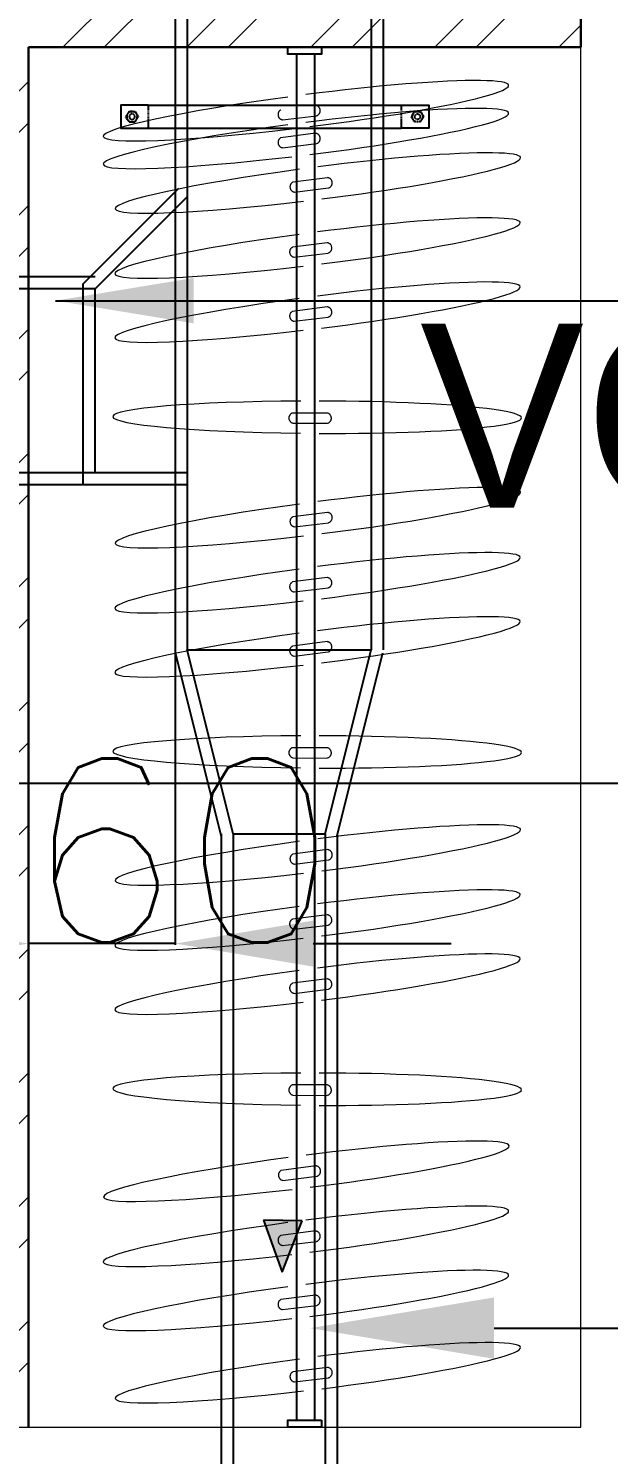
# Model space of a CAD drawing. Header units: millimetres. Extents: x -9226 to 166212, y -13 to 97274.
# Drawn here: x 42529 to 43159, y 32550 to 34100 of the extents above; entities that cross this region are included whole.
import ezdxf

# ---------------------------------------------------------------- set-up
doc = ezdxf.new("R2010")
doc.units = ezdxf.units.MM
doc.linetypes.add('23491-XR-AR-2ND FLOOR PLAN$0$23491-XR-AR-2ND FLOOR PLAN$0$Hidden_3', pattern=[7.14375, 4.7625, -2.38125])
doc.linetypes.add('HIDDEN', pattern=[9.525, 6.35, -3.175])
doc.layers.get('0').update_dxf_attribs({"color": 8})
doc.layers.get('Defpoints').update_dxf_attribs({"color": 8})
for name, color, linetype in [('1.INS', 8, 'Continuous'), ('1.support 2', 7, 'Continuous'), ('23491-GN-XR-PLOT LIMIT$0$RETAIL', 8, 'Continuous'), ('23491-XR-AR-2ND FLOOR PLAN$0$23491-XR-AR-2ND FLOOR PLAN$0$I-JOINERY HIDDEN', 8, '23491-XR-AR-2ND FLOOR PLAN$0$23491-XR-AR-2ND FLOOR PLAN$0$Hidden_3'), ('EAD', 30, 'Continuous'), ('ETA-AC-SUPPORT', 25, 'Continuous'), ('FAD', 3, 'Continuous'), ('VCD SHE', 7, 'Continuous')]:
    doc.layers.add(name, color=color, linetype=linetype)
for name, color, linetype, lineweight in [('1.XREF', 8, 'Continuous', 9), ('23491-XR-AR-2ND FLOOR PLAN$0$23491-XR-AR-2ND FLOOR PLAN$0$23491-XR-AR-TYP-FLOOR$0$A-FURN-FREE-PLAN', 8, 'Continuous', 5), ('23491-XR-AR-2ND FLOOR PLAN$0$23491-XR-AR-2ND FLOOR PLAN$0$23491-XR-AR-TYP-FLOOR$0$A-WALL-PATT', 8, 'Continuous', 5), ('23491-XR-AR-2ND FLOOR PLAN$0$23491-XR-AR-2ND FLOOR PLAN$0$A-FURN-FREE-PLAN', 8, 'Continuous', 5), ('23491-XR-AR-2ND FLOOR PLAN$0$23491-XR-AR-2ND FLOOR PLAN$0$A-WALL', 8, 'Continuous', 30), ('23491-XR-AR-2ND FLOOR PLAN$0$A-ANNO-DIMS', 8, 'Continuous', 5), ('23491-XR-AR-2ND FLOOR PLAN$0$A-WALL-CAVI', 8, 'Continuous', 15), ('A-ANNO-DIMS', 8, 'Continuous', 9)]:
    doc.layers.add(name, color=color, linetype=linetype, lineweight=lineweight)
doc.styles.add('ROMANS', font='isocp.shx', dxfattribs={"width": 0.8})
doc.styles.add('SDC-TEXT-ARB', font='sdc-arb.shx', dxfattribs={"height": 0.5})
doc.styles.get("Standard").update_dxf_attribs({"font": 'romans.shx', "height": 200})
doc.dimstyles.new('ISO-25', dxfattribs={"dimtxt": 200, "dimasz": 150, "dimexe": 1.25, "dimexo": 0.625, "dimgap": 1, "dimtad": 1, "dimtoh": 1, "dimdec": 0, "dimrnd": 5, "dimtxsty": 'Standard', "dimcen": 2.5, "dimclrd": 256, "dimclre": 256, "dimclrt": 7, "dimadec": 0, "dimazin": 0, "dimtfac": 1, "dimtdec": 0, "dimtix": 1, "dimtmove": 2, "dimatfit": 3, "dimfxl": 1, "dimarcsym": 1})
doc.dimstyles.new('JSE', dxfattribs={"dimtxt": 50, "dimasz": 150, "dimexe": 0.18, "dimexo": 0.0625, "dimgap": 50, "dimtad": 0, "dimdec": 0, "dimrnd": 5, "dimzin": 0, "dimdsep": 46, "dimtxsty": 'ROMANS', "dimcen": 0.09, "dimclrd": 7, "dimclre": 7, "dimclrt": 7, "dimadec": 0, "dimazin": 0, "dimtfac": 1, "dimtdec": 0, "dimtofl": 0, "dimtmove": 0, "dimatfit": 3, "dimfxl": 1, "dimtolj": 1, "dimtzin": 0, "dimarcsym": 1})

# ---------------------------------------------------------------- blocks, each defined once
blk = doc.blocks.new('23491-GN-XR-PLOT LIMIT')
at = {"layer": '23491-GN-XR-PLOT LIMIT$0$RETAIL', "color": 8}
blk.add_lwpolyline([(48271.7, 23525.6), (50500, 25555.4), (50500, 80172.6), (48692.6, 81480), (5000, 81480), (5000, 71480), (40000, 71480), (40000, 32256.2, 0.000401), (5000, 26236.7), (5000, 16088.4, -0.000496)], format="xyb", close=True, dxfattribs=at)
blk = doc.blocks.new('*U530')
at = {"layer": '23491-XR-AR-2ND FLOOR PLAN$0$23491-XR-AR-2ND FLOOR PLAN$0$I-JOINERY HIDDEN', "color": 8, "linetype": 'ByBlock', "ltscale": 5, "extrusion": (-5.56122e-21, -2.50539e-08, 1), "elevation": 0}
blk.add_lwpolyline([(257, 18.4), (264.6, 18.4), (264.6, -18.4), (257, -18.4)], close=True, dxfattribs=at)
at = {"layer": '23491-XR-AR-2ND FLOOR PLAN$0$23491-XR-AR-2ND FLOOR PLAN$0$I-JOINERY HIDDEN', "color": 8, "linetype": 'ByBlock', "ltscale": 5, "extrusion": (-5.56122e-21, -2.50539e-08, 1)}
blk.add_lwpolyline([(1749.5, 18.4), (1757, 18.4), (1757, -18.4), (1749.5, -18.4)], close=True, dxfattribs=at)
at = {"layer": '23491-XR-AR-2ND FLOOR PLAN$0$23491-XR-AR-2ND FLOOR PLAN$0$I-JOINERY HIDDEN', "color": 8, "linetype": 'ByBlock', "ltscale": 5, "extrusion": (-5.56122e-21, -2.50539e-08, 1), "elevation": 0}
for points in [[(1749.5, 11), (264.6, 11)], [(264.6, -9), (1749.5, -9)]]:
    blk.add_lwpolyline(points, dxfattribs=at)
blk = doc.blocks.new('23491-XR-AR-2ND FLOOR PLAN')
at = {"layer": '23491-XR-AR-2ND FLOOR PLAN$0$23491-XR-AR-2ND FLOOR PLAN$0$23491-XR-AR-TYP-FLOOR$0$A-WALL-PATT'}
h = blk.add_hatch(dxfattribs=at)
h.set_pattern_fill('ANSI32', color=8, scale=10)
h.paths.add_polyline_path([(42059.9, 35180), (43600, 35180), (43600, 35080), (43129, 35080), (43129, 34080), (42529, 34080), (42529, 32580), (42429, 32580), (42429, 33330), (41550, 33330), (41450, 33280), (40500, 33280), (39750, 33280), (39750, 29080), (39650, 29080), (39650, 33430), (42428.9, 33429.7), (42428.9, 34180), (43029, 34180), (43029, 35079.9), (42059.9, 35079.9)])
at = {"layer": '23491-XR-AR-2ND FLOOR PLAN$0$23491-XR-AR-2ND FLOOR PLAN$0$23491-XR-AR-TYP-FLOOR$0$A-FURN-FREE-PLAN', "color": 8}
blk.add_lwpolyline([(42529, 32580), (43129, 32580), (43129, 34080)], dxfattribs=at)
at = {"layer": '23491-XR-AR-2ND FLOOR PLAN$0$23491-XR-AR-2ND FLOOR PLAN$0$A-FURN-FREE-PLAN', "color": 8}
for p, q in [((42805, 34000.9, 0), (42842, 34005.4, 0)), ((42840.9, 33986.4, 0), (42803.1, 33981.5, 0)), ((42805, 33970.6, 0), (42842, 33975.1, 0)), ((42853.9, 33938.1, 0), (42816.2, 33933.2, 0)), ((42818, 33922.4, 0), (42855, 33926.9, 0)), ((42853.5, 33867.4, 0), (42815.8, 33862.5, 0)), ((42817.6, 33851.7, 0), (42854.6, 33856.2, 0)), ((42853.6, 33797.7, 0), (42815.8, 33792.8, 0)), ((42817.6, 33782, 0), (42854.6, 33786.5, 0)), ((42853.7, 33682.3, 0), (42815.6, 33682.3, 0)), ((42816.1, 33671.3, 0), (42853.3, 33671.1, 0)), ((42853.9, 33574.3, 0), (42816.2, 33569.4, 0)), ((42818, 33558.6, 0), (42855, 33563.1, 0)), ((42853.5, 33503.6, 0), (42815.8, 33498.7, 0)), ((42817.6, 33487.8, 0), (42854.6, 33492.3, 0)), ((42853.6, 33433.9, 0), (42815.8, 33429, 0)), ((42817.6, 33418.1, 0), (42854.6, 33422.6, 0)), ((42853.7, 33318.5, 0), (42815.6, 33318.5, 0)), ((42816.1, 33307.5, 0), (42853.3, 33307.2, 0)), ((42853.9, 33207.7, 0), (42816.2, 33202.8, 0)), ((42818, 33192, 0), (42855, 33196.5, 0)), ((42853.5, 33137, 0), (42815.8, 33132.1, 0)), ((42817.6, 33121.2, 0), (42854.6, 33125.7, 0)), ((42853.6, 33067.3, 0), (42815.8, 33062.4, 0)), ((42817.6, 33051.5, 0), (42854.6, 33056, 0)), ((42853.7, 32951.9, 0), (42815.6, 32951.9, 0)), ((42816.1, 32940.9, 0), (42853.3, 32940.6, 0)), ((42841.3, 32863.9, 0), (42803.5, 32859, 0)), ((42805.4, 32848.2, 0), (42842.3, 32852.7, 0)), ((42840.9, 32793.2, 0), (42803.1, 32788.3, 0)), ((42805, 32777.4, 0), (42842, 32781.9, 0)), ((42840.9, 32723.5, 0), (42803.1, 32718.6, 0)), ((42805, 32707.7, 0), (42842, 32712.2, 0)), ((42853.9, 32644.9, 0), (42816.2, 32640, 0)), ((42818, 32629.2, 0), (42855, 32633.7, 0))]:
    blk.add_line(p, q, dxfattribs=at)
at = {"layer": '23491-XR-AR-2ND FLOOR PLAN$0$23491-XR-AR-2ND FLOOR PLAN$0$A-FURN-FREE-PLAN', "color": 8, "linetype": '23491-XR-AR-2ND FLOOR PLAN$0$23491-XR-AR-2ND FLOOR PLAN$0$Hidden_3', "ltscale": 10}
for centre, radius, start, end in [((42805.9, 34006.7, 0), 5.8, 118.2026, 261.0725), ((42840.2, 34010.9, 0), 5.78, 287.9656, 82.6182), ((42805.9, 33976.4, 0), 5.8, 118.2026, 261.0725), ((42840.2, 33980.6, 0), 5.78, 287.9656, 82.6182), ((42818.9, 33928.1, 0), 5.8, 118.2026, 261.0725), ((42853.2, 33932.4, 0), 5.78, 287.9656, 82.6182), ((42852.8, 33861.7, 0), 5.78, 287.9656, 82.6182), ((42818.5, 33857.4, 0), 5.8, 118.2026, 261.0725), ((42818.5, 33787.7, 0), 5.8, 118.2026, 261.0725), ((42852.8, 33792, 0), 5.78, 287.9656, 82.6182), ((42817.7, 33676.9, 0), 5.8, 110.8183, 253.6881), ((42852.3, 33676.7, 0), 5.78, 280.5812, 75.2338), ((42853.2, 33568.6, 0), 5.78, 287.9656, 82.6182), ((42818.9, 33564.3, 0), 5.8, 118.2026, 261.0725), ((42818.5, 33493.5, 0), 5.8, 118.2026, 261.0725), ((42852.8, 33497.8, 0), 5.78, 287.9656, 82.6182), ((42852.8, 33428.1, 0), 5.78, 287.9656, 82.6182), ((42818.5, 33423.8, 0), 5.8, 118.2026, 261.0725), ((42817.7, 33313.1, 0), 5.8, 110.8183, 253.6881), ((42852.3, 33312.9, 0), 5.78, 280.5812, 75.2338), ((42818.9, 33197.7, 0), 5.8, 118.2026, 261.0725), ((42853.2, 33202, 0), 5.78, 287.9656, 82.6182), ((42818.5, 33127, 0), 5.8, 118.2026, 261.0725), ((42852.8, 33131.2, 0), 5.78, 287.9656, 82.6182), ((42818.5, 33057.3, 0), 5.8, 118.2026, 261.0725), ((42852.8, 33061.5, 0), 5.78, 287.9656, 82.6182), ((42817.7, 32946.5, 0), 5.8, 110.8183, 253.6881), ((42852.3, 32946.3, 0), 5.78, 280.5812, 75.2338), ((42806.3, 32853.9, 0), 5.8, 118.2026, 261.0725), ((42840.6, 32858.2, 0), 5.78, 287.9656, 82.6182), ((42805.9, 32783.2, 0), 5.8, 118.2026, 261.0725), ((42840.2, 32787.4, 0), 5.78, 287.9656, 82.6182), ((42840.2, 32717.7, 0), 5.78, 287.9656, 82.6182), ((42805.9, 32713.5, 0), 5.8, 118.2026, 261.0725), ((42853.2, 32639.2, 0), 5.78, 287.9656, 82.6182), ((42818.9, 32634.9, 0), 5.8, 118.2026, 261.0725)]:
    blk.add_arc(centre, radius, start, end, dxfattribs=at)
at = {"layer": '23491-XR-AR-2ND FLOOR PLAN$0$23491-XR-AR-2ND FLOOR PLAN$0$A-FURN-FREE-PLAN', "color": 8, "lineweight": 0, "ltscale": 10, "extrusion": (1.29042e-09, 1.18861e-10, 1)}
for centre, major_axis, ratio, start_param, end_param in [((42840.6, 34012, 0), (210.1, 26.5, 0), 0.082947, 4.674333, 7.892004), ((42840.6, 34012, 0), (230.4, 29.1, 0), 0.075611, 1.691856, 4.591299), ((42840.6, 33981.7, 0), (210.1, 26.5, 0), 0.082947, 4.674333, 7.892004), ((42840.6, 33981.7, 0), (230.4, 29.1, 0), 0.075611, 1.691856, 4.591299), ((42853.6, 33933.4, 0), (210.1, 26.5, 0), 0.082947, 4.674333, 7.892004), ((42853.6, 33933.4, 0), (230.4, 29.1, 0), 0.075611, 1.691856, 4.591299), ((42853.2, 33862.7, 0), (210.1, 26.5, 0), 0.082947, 4.674333, 7.892004), ((42853.2, 33862.7, 0), (230.4, 29.1, 0), 0.075611, 1.691856, 4.591299), ((42853.2, 33793, 0), (210.1, 26.5, 0), 0.082947, 4.674333, 7.892004), ((42853.2, 33793, 0), (230.4, 29.1, 0), 0.075611, 1.691856, 4.591299), ((42853.6, 33569.6, 0), (210.1, 26.5, 0), 0.082947, 4.674333, 7.892004), ((42853.6, 33569.6, 0), (230.4, 29.1, 0), 0.075611, 1.691856, 4.591299), ((42853.2, 33498.9, 0), (210.1, 26.5, 0), 0.082947, 4.674333, 7.892004), ((42853.2, 33498.9, 0), (230.4, 29.1, 0), 0.075611, 1.691856, 4.591299), ((42853.2, 33429.2, 0), (210.1, 26.5, 0), 0.082947, 4.674333, 7.892004), ((42853.2, 33429.2, 0), (230.4, 29.1, 0), 0.075611, 1.691856, 4.591299), ((42853.6, 33203, 0), (210.1, 26.5, 0), 0.082947, 4.674333, 7.892004), ((42853.6, 33203, 0), (230.4, 29.1, 0), 0.075611, 1.691856, 4.591299), ((42853.2, 33132.3, 0), (210.1, 26.5, 0), 0.082947, 4.674333, 7.892004), ((42853.2, 33132.3, 0), (230.4, 29.1, 0), 0.075611, 1.691856, 4.591299), ((42853.2, 33062.6, 0), (210.1, 26.5, 0), 0.082947, 4.674333, 7.892004), ((42853.2, 33062.6, 0), (230.4, 29.1, 0), 0.075611, 1.691856, 4.591299), ((42841, 32859.2, 0), (210.1, 26.5, 0), 0.082947, 4.674333, 7.892004), ((42841, 32859.2, 0), (230.4, 29.1, 0), 0.075611, 1.691856, 4.591299), ((42840.6, 32788.5, 0), (210.1, 26.5, 0), 0.082947, 4.674333, 7.892004), ((42840.6, 32788.5, 0), (230.4, 29.1, 0), 0.075611, 1.691856, 4.591299), ((42840.6, 32718.8, 0), (210.1, 26.5, 0), 0.082947, 4.674333, 7.892004), ((42840.6, 32718.8, 0), (230.4, 29.1, 0), 0.075611, 1.691856, 4.591299), ((42853.6, 32640.2, 0), (210.1, 26.5, 0), 0.082947, 4.674333, 7.892004), ((42853.6, 32640.2, 0), (230.4, 29.1, 0), 0.075611, 1.691856, 4.591299)]:
    blk.add_ellipse(centre, major_axis=major_axis, ratio=ratio, start_param=start_param, end_param=end_param, dxfattribs=at)
at = {"layer": '23491-XR-AR-2ND FLOOR PLAN$0$23491-XR-AR-2ND FLOOR PLAN$0$A-FURN-FREE-PLAN', "color": 8, "lineweight": 0, "ltscale": 10, "extrusion": (1.29499e-09, -4.79752e-11, 1)}
for centre, major_axis, ratio, start_param, end_param in [((42852.8, 33677.7, 0), (232.3, -0.8, 0), 0.075611, 1.691856, 4.591299), ((42852.8, 33677.7, 0), (211.8, -0.7, 0), 0.082947, 4.674333, 7.892004), ((42852.8, 33313.9, 0), (232.3, -0.8, 0), 0.075611, 1.691856, 4.591299), ((42852.8, 33313.9, 0), (211.8, -0.7, 0), 0.082947, 4.674333, 7.892004), ((42852.8, 32947.3, 0), (232.3, -0.8, 0), 0.075611, 1.691856, 4.591299), ((42852.8, 32947.3, 0), (211.8, -0.7, 0), 0.082947, 4.674333, 7.892004)]:
    blk.add_ellipse(centre, major_axis=major_axis, ratio=ratio, start_param=start_param, end_param=end_param, dxfattribs=at)
at = {"layer": '23491-XR-AR-2ND FLOOR PLAN$0$23491-XR-AR-2ND FLOOR PLAN$0$A-WALL', "color": 8}
for p, q in [((43129, 34080), (43129, 35080)), ((43129, 34080), (42529, 34080)), ((42529, 32580), (42529, 34080))]:
    blk.add_line(p, q, dxfattribs=at)
at = {"layer": '23491-XR-AR-2ND FLOOR PLAN$0$A-ANNO-DIMS', "color": 8}
blk.add_line((42429, 32580), (42529, 32580), dxfattribs=at)
at = {"layer": '23491-XR-AR-2ND FLOOR PLAN$0$23491-XR-AR-2ND FLOOR PLAN$0$A-FURN-FREE-PLAN', "color": 8, "ltscale": 10, "extrusion": (2.50539e-08, 2.13691e-09, 1), "rotation": 269.9999801538045}
blk.add_blockref('*U530', (42829, 34337, 0), dxfattribs=at)
at = {"layer": '23491-XR-AR-2ND FLOOR PLAN$0$A-WALL-CAVI', "color": 8}
blk.add_blockref('23491-GN-XR-PLOT LIMIT', (0, 0), dxfattribs=at)
blk = doc.blocks.new('XREF')
at = {"layer": 'A-ANNO-DIMS', "color": 8}
blk.add_blockref('23491-XR-AR-2ND FLOOR PLAN', (0, 0), dxfattribs=at)
blk = doc.blocks.new('HVAC-VOL-SPD-S01-M-01-0400 R-01$0$HVAC-VOL-SPD-S01-M-01-0400 R-01$0$A$C2F9C6816')
blk.add_hatch(color=256).paths.add_polyline_path([(-198.8, -78.6), (-398.8, -153.6), (-198.8, -228.6)])
for p, q in [((-198.8, -78.6), (-398.8, -153.6)), ((-198.8, -228.6), (-198.8, -78.6)), ((-398.8, -153.6), (-198.8, -228.6))]:
    blk.add_line(p, q)
blk = doc.blocks.new('t')
at = {"layer": 'ETA-AC-SUPPORT', "color": 7, "linetype": 'HIDDEN', "ltscale": 0.3, "extrusion": (2.40653e-07, 5.25136e-08, 1)}
for p, q in [((4429.3, -9484.4, 0), (4379.3, -9484.4, 0)), ((4392.9, -9513, 0), (4404.3, -9506.4, 0)), ((4392.9, -9526.2, 0), (4392.9, -9513, 0)), ((4392.9, -9526.2, 0), (4404.3, -9532.9, 0)), ((4415.8, -9513, 0), (4404.3, -9506.4, 0)), ((4415.8, -9526.2, 0), (4404.3, -9532.9, 0)), ((4415.8, -9526.2, 0), (4415.8, -9513, 0))]:
    blk.add_line(p, q, dxfattribs=at)
at = {"layer": 'ETA-AC-SUPPORT', "color": 7, "linetype": 'Continuous', "ltscale": 0.3, "extrusion": (2.40653e-07, 5.25136e-08, 1), "elevation": 0}
blk.add_lwpolyline([(4429.3, -9484.4), (4429.3, -9543.9), (4379.3, -9543.9), (4379.3, -9484.4)], dxfattribs=at)
at = {"layer": 'ETA-AC-SUPPORT', "color": 7, "linetype": 'HIDDEN', "ltscale": 0.3, "extrusion": (2.40653e-07, 5.25136e-08, 1)}
for radius in [11.5, 6]:
    blk.add_circle((4404.3, -9519.6, 0), radius, dxfattribs=at)
blk = doc.blocks.new('*U549')
at = {"layer": 'ETA-AC-SUPPORT', "color": 7, "linetype": 'Continuous', "ltscale": 0.3, "extrusion": (2.40653e-07, 5.25136e-08, 1)}
for p, q in [((4404.3, -9239.6, 0), (4404.3, -9514.1, 0)), ((4429.3, -9239.6, 0), (4429.3, -9514.1, 0))]:
    blk.add_line(p, q, dxfattribs=at)
at = {"color": 7, "linetype": 'Continuous', "xscale": -0.5, "yscale": 0.5, "zscale": 0.5, "rotation": 180}
blk.add_blockref('t', (2214.7, -13981.8, 0), dxfattribs=at)
at = {"color": 7, "linetype": 'Continuous', "xscale": 0.5, "yscale": 0.5, "zscale": 0.5}
blk.add_blockref('t', (2214.7, -4771.9, 0), dxfattribs=at)
blk = doc.blocks.new('*D462')
at = {"layer": 'Defpoints', "color": 0, "transparency": 16777216}
for p in [(42529, 33465.8), (42688.4, 33465.8, 0), (42529, 33105.6)]:
    blk.add_point(p, dxfattribs=at)
at = {"layer": 'VCD SHE', "lineweight": -2, "transparency": 16777216}
for p, q in [((42529, 33465.2), (42529, 33104.4)), ((42688.4, 33465.2), (42688.4, 33104.4)), ((42379, 33105.6), (42229, 33105.6)), ((42688.4, 33105.6), (42529, 33105.6)), ((42838.4, 33105.6), (42988.4, 33105.6))]:
    blk.add_line(p, q, dxfattribs=at)
at = {"layer": 'VCD SHE', "transparency": 16777216}
for points in [[(42379, 33130.6), (42379, 33080.6), (42529, 33105.6)], [(42838.4, 33130.6), (42838.4, 33080.6), (42688.4, 33105.6)]]:
    blk.add_solid(points, dxfattribs=at)
at = {"layer": 'VCD SHE', "color": 7, "transparency": 16777216, "insert": (42608.7, 33206.6), "char_height": 200, "attachment_point": 5}
blk.add_mtext('160', dxfattribs=at)

msp = doc.modelspace()

# ---------------------------------------------------------------- block references
at = {"layer": '1.XREF'}
msp.add_blockref('XREF', (0, 0), dxfattribs=at)

# ---------------------------------------------------------------- next in the draw order: linework, layer by layer
at = {"layer": '1.INS'}
for points, elevation in [([(42688.4, 35287.9), (42688.4, 33424.8)], 0), ([(42914.4, 35287.9), (42914.4, 33424.8)], -0.2), ([(42701.4, 33604.4), (42588.4, 33604.4), (42588.4, 33822.8), (42692.3, 33926.6)], 0), ([(42601.4, 33830.4), (42222.2, 33830.4)], 0), ([(42601.4, 33604.4), (42222.2, 33604.4)], 0)]:
    msp.add_lwpolyline(points, dxfattribs=dict(at, elevation=elevation))
for points in [[(42738.8, 33221.7), (42688.8, 33421.7)], [(42864.1, 33221.7), (42914.1, 33421.7)], [(42738.4, 33224.8), (42738.4, 31789.5)], [(42864.4, 33224.8), (42864.4, 31789.5)]]:
    msp.add_lwpolyline(points, dxfattribs=at)
at = {"layer": '1.INS', "color": 7}
msp.add_lwpolyline([(43034.9, 32687.6), (55000, 32687.6)], dxfattribs=at)
msp.add_solid([(43034.9, 32654.3), (42834.9, 32687.6), (43034.9, 32721)], dxfattribs=at)
at = {"layer": 'EAD', "color": 7}
msp.add_lwpolyline([(41912.6, 33279.9), (50600, 33279.9)], dxfattribs=at)
at = {"layer": 'FAD'}
for points, elevation in [([(42701.4, 35287.9), (42701.4, 33424.8)], 0), ([(42901.4, 35287.9), (42901.4, 33424.8)], -0.2), ([(42701.4, 33617.4), (42601.4, 33617.4), (42601.4, 33817.4), (42701.4, 33917.4)], 0), ([(42601.4, 33817.4), (42222.2, 33817.4)], 0), ([(42601.4, 33617.4), (42222.2, 33617.4)], 0), ([(42701.4, 33424.8), (42901.4, 33424.8)], 0)]:
    msp.add_lwpolyline(points, dxfattribs=dict(at, elevation=elevation))
for points in [[(42751.4, 33224.8), (42701.4, 33424.8)], [(42851.4, 33224.8), (42901.4, 33424.8)], [(42751.4, 33224.8), (42851.4, 33224.8)], [(42751.4, 33224.8), (42751.4, 31789.5)], [(42851.4, 33224.8), (42851.4, 31789.5)]]:
    msp.add_lwpolyline(points, dxfattribs=at)

# ---------------------------------------------------------------- next in the draw order: block references
at = {"layer": '1.support 2', "linetype": 'ByBlock', "extrusion": (-3.5195e-05, -4.02055e-07, 1), "xscale": 1.001591528757322, "yscale": 1.001591528757322, "zscale": 1.001591528757322, "rotation": 89.99999999918921}
msp.add_blockref('*U549', (33404.8, 29580.5, -1.6), dxfattribs=at)
at = {"layer": 'FAD', "color": 3, "extrusion": (-6.16134e-06, -3.46539e-05, 1), "xscale": 0.2806605134667018, "yscale": 0.2806605134667018, "zscale": 0.2806605134667018, "rotation": 89.10749125398021}
msp.add_blockref('HVAC-VOL-SPD-S01-M-01-0400 R-01$0$HVAC-VOL-SPD-S01-M-01-0400 R-01$0$A$C2F9C6816', (42763.2, 32861.1, -1.4), dxfattribs=at)

# ---------------------------------------------------------------- next in the draw order: texts
at = {"layer": 'VCD SHE', "style": 'SDC-TEXT-ARB'}
msp.add_text('VCD-4', height=200, dxfattribs=at).set_placement((42954.3, 33579.5, -0.2))

# ---------------------------------------------------------------- next in the draw order: dimensions: what is measured, and where the dimension line sits
at = {"layer": 'VCD SHE'}
dim = msp.add_linear_dim(base=(42529, 33105.6), p1=(42688.4, 33465.8, 0), p2=(42529, 33465.8), dimstyle='ISO-25', dxfattribs=at)
dim.commit()
dim.dimension.update_dxf_attribs({"geometry": '*D462', "text_midpoint": (42608.7, 33206.6)})

# ---------------------------------------------------------------- next in the draw order: leaders
at = {"layer": '1.INS'}
msp.add_leader([(42558.4, 33804.4), (55000, 33804.4)], dimstyle='JSE', override={"dimgap": 50, "dimtad": 0}, dxfattribs=at)

doc.saveas('drawing.dxf')
